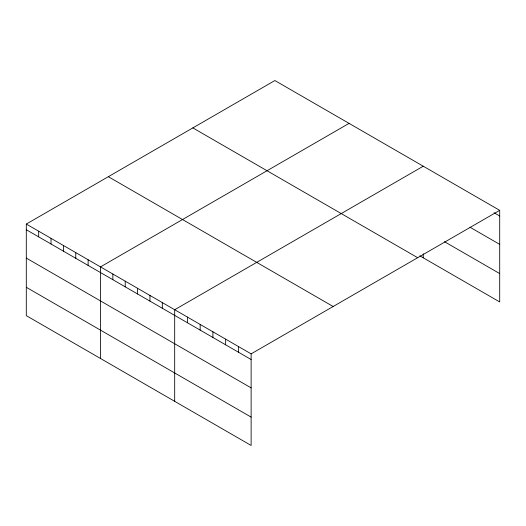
<?xml version="1.0" encoding="UTF-8"?>
<svg xmlns="http://www.w3.org/2000/svg" width="526" height="526" viewBox="0 0 526 526"><rect width="100%" height="100%" fill="white"/><g stroke="black" fill="none" stroke-linecap="round" stroke-linejoin="round"><path stroke-width="0.79" d="M26.3 224.056L251.126 353.86L251.126 445.456L26.3 315.653L26.3 224.056L274.874 80.544L499.7 210.347L499.7 301.944L419.827 255.827M349.067 123.38L100.492 266.892L100.492 358.489M423.259 166.216L174.685 309.729L174.685 401.325M251.126 353.86L499.7 210.347M494.039 212.747L499.7 216.015M469.974 227.212L499.7 244.373M444.49 241.71L499.7 273.586M192.845 127.903L417.67 257.707M108.33 176.697L333.155 306.5M26.3 229.73L251.126 359.528M26.3 258.082L251.126 387.886M26.3 287.295L251.126 417.098M423.259 253.756L423.259 257.812M238.383 346.502L238.383 352.177M225.647 339.152L225.647 344.819M212.905 331.794L212.905 337.462M200.163 324.437L200.163 330.111M187.427 317.079L187.427 322.754M162.317 302.588L162.317 308.256M149.956 295.448L149.956 301.122M137.588 288.307L137.588 293.981M125.221 281.173L125.221 286.841M112.86 274.033L112.86 279.7M88.125 259.752L88.125 265.426M75.764 252.611L75.764 258.286M63.396 245.478L63.396 251.145M51.029 238.337L51.029 244.005M38.668 231.197L38.668 236.864"/></g></svg>
